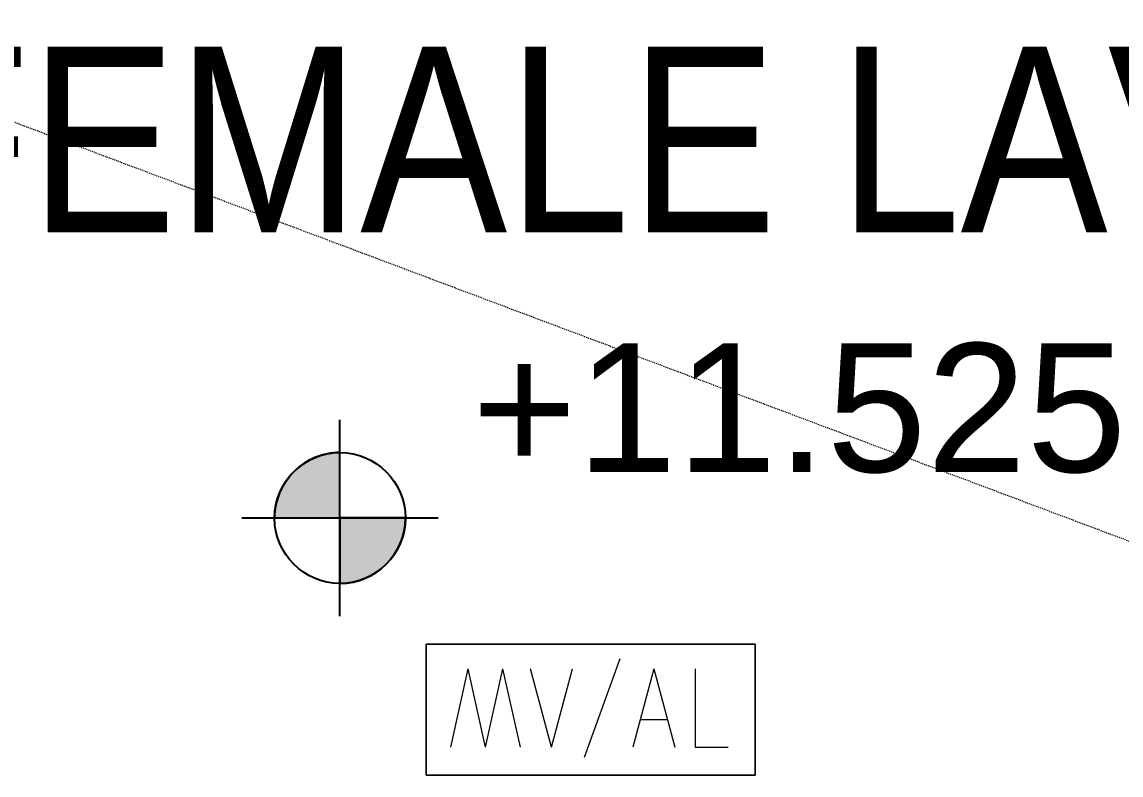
# Model space of a CAD drawing. Header units: millimetres. Extents: x 12827 to 178996, y -27589 to 73652.
# Drawn here: x 65188 to 68548, y 47101 to 49403 of the extents above; entities that cross this region are included whole.
import ezdxf

# ---------------------------------------------------------------- set-up
doc = ezdxf.new("R2010")
doc.units = ezdxf.units.MM
doc.linetypes.add('Dash', pattern=[6, 3, -3])
for name, color, linetype, lineweight in [('A-ANNO-NOTE', 131, 'Continuous', 25), ('A-DETL-GENF', 92, 'Continuous', 20), ('A-DETL-HDLN', 90, 'Dash', 9), ('G-ANNO-TEXT', 231, 'Continuous', 5)]:
    doc.layers.add(name, color=color, linetype=linetype, lineweight=lineweight)
doc.styles.add('Arial_1', font='arial.ttf', dxfattribs={"height": 393.413174})
doc.styles.add('Swis721 BT_2', font='swiss.ttf', dxfattribs={"width": 0.85, "height": 567.642527})

# ---------------------------------------------------------------- blocks, each defined once
blk = doc.blocks.new('DLN_2D-MV_AL - MV_AL_RED_-1735445-Copy of 1_F')
at = {"layer": 'A-DETL-GENF'}
for p, q in [((502.5, 200), (-502.5, 200)), ((-502.5, 200), (-502.5, -200)), ((-502.5, 200), (502.5, 200)), ((-502.5, -200), (-502.5, 200)), ((502.5, -200), (502.5, 200)), ((502.5, 200), (502.5, -200)), ((89.3, 154.7), (-20.2, -146)), ((-375.6, 125), (-428.8, -115)), ((-375.6, 125), (-322.4, -115)), ((-269.2, 125), (-322.4, -115)), ((-269.2, 125), (-216, -115)), ((-120.1, -115), (-184.4, 125)), ((-120.1, -115), (-55.8, 125)), ((192.7, 125), (128.4, -115)), ((192.7, 125), (257, -115)), ((319.9, 125), (319.9, -115)), ((151.1, -30.3), (234.3, -30.3)), ((319.9, -115), (419.9, -115)), ((-502.5, -200), (502.5, -200)), ((502.5, -200), (-502.5, -200))]:
    blk.add_line(p, q, dxfattribs=at)
blk = doc.blocks.new('DLN_Slab Level Mark - FFL-2mm_Type 2-2670450-Copy of 1_F')
at = {"layer": 'A-ANNO-NOTE', "lineweight": 5}
h = blk.add_hatch(color=256, dxfattribs=at)
edge = h.paths.add_edge_path(flags=0)
edge.add_arc((0, 0), 1, 0, 90, ccw=False)
edge.add_line((1, 0), (0, 0))
edge.add_line((0, 0), (0, 1))
h = blk.add_hatch(color=256, dxfattribs=at)
edge = h.paths.add_edge_path(flags=0)
edge.add_arc((0, 0), 1, 180, 270, ccw=False)
edge.add_line((-1, 0), (0, 0))
edge.add_line((0, 0), (0, -1))
at = {"layer": 'A-ANNO-NOTE'}
for p, q in [((0, 1.5), (0, -1.5)), ((0, 1), (0, 0)), ((0, 0), (-1, 0)), ((0, -1), (0, 0)), ((0, 0), (1, 0)), ((-1.5, 0), (1.5, 0))]:
    blk.add_line(p, q, dxfattribs=at)
blk.add_circle((0, 0), 1, dxfattribs=at)
for start, end in [(360, 90), (180, 270)]:
    blk.add_arc((0, 0), 1, start, end, dxfattribs=at)

msp = doc.modelspace()

# ---------------------------------------------------------------- linework, layer by layer
at = {"layer": 'A-DETL-HDLN'}
msp.add_line((63671.79296, 49657.48546), (69939.29296, 47302.15098), dxfattribs=at)

# ---------------------------------------------------------------- block references
at = {"layer": 'A-ANNO-NOTE', "xscale": 200, "yscale": 200, "zscale": 200, "rotation": 89.99999999999977}
msp.add_blockref('DLN_Slab Level Mark - FFL-2mm_Type 2-2670450-Copy of 1_F', (66160.1299, 47886.42286), dxfattribs=at)
at = {"layer": 'A-DETL-GENF'}
msp.add_blockref('DLN_2D-MV_AL - MV_AL_RED_-1735445-Copy of 1_F', (66926.57173, 47300.6792), dxfattribs=at)

# ---------------------------------------------------------------- texts
at = {"layer": 'A-ANNO-NOTE', "lineweight": 5, "insert": (66562.9249, 48420.47762), "char_height": 393.413174, "width": 2385.6, "attachment_point": 1, "line_spacing_factor": 0.938532, "style": 'Arial_1'}
msp.add_mtext('+11.525', dxfattribs=at)
at = {"layer": 'G-ANNO-TEXT', "color": 7, "insert": (64799.16636, 49327.51498), "char_height": 567.642527, "width": 4996.8, "attachment_point": 1, "line_spacing_factor": 1.00667, "style": 'Swis721 BT_2'}
msp.add_mtext('FEMALE LAV.', dxfattribs=at)

doc.saveas('drawing.dxf')
